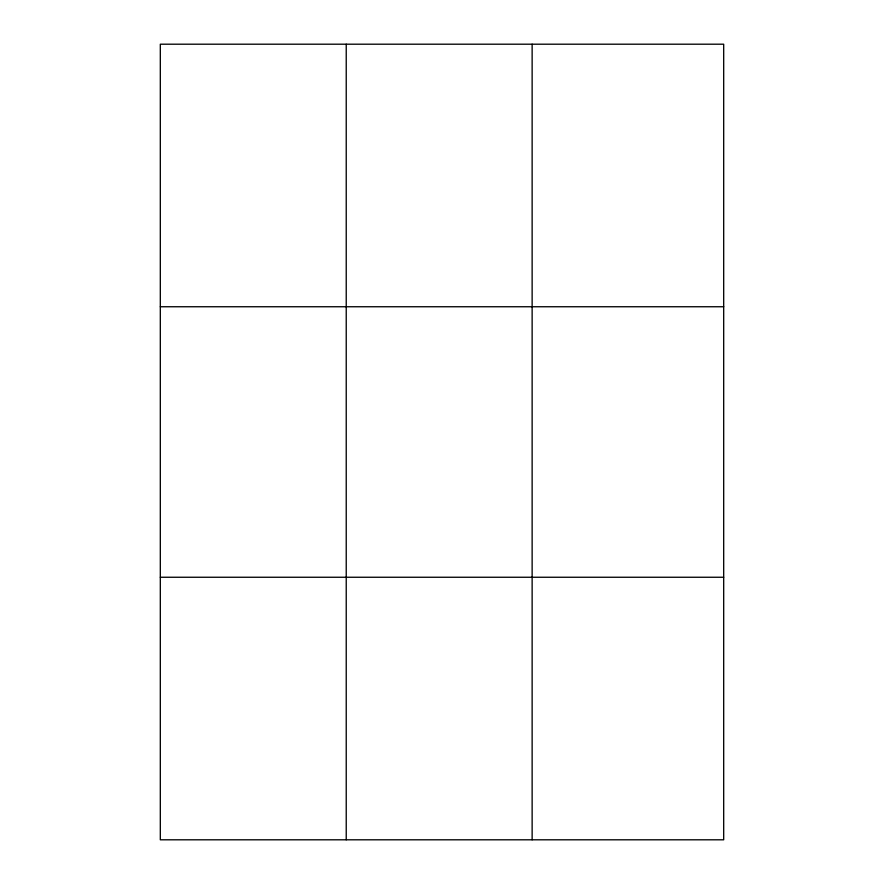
<?xml version="1.0" encoding="UTF-8"?>
<svg xmlns="http://www.w3.org/2000/svg" width="884" height="884" viewBox="0 0 884 884"><rect width="100%" height="100%" fill="white"/><g stroke="black" fill="none" stroke-linecap="round" stroke-linejoin="round"><path stroke-width="1.33" d="M346.23 839.8L346.23 44.2M532.135 839.8L532.135 44.2M723.687 306.748L723.687 44.2L160.313 44.2L160.313 839.8L723.687 839.8L723.687 306.748L160.313 306.748M160.313 577.252L723.687 577.252"/></g></svg>
